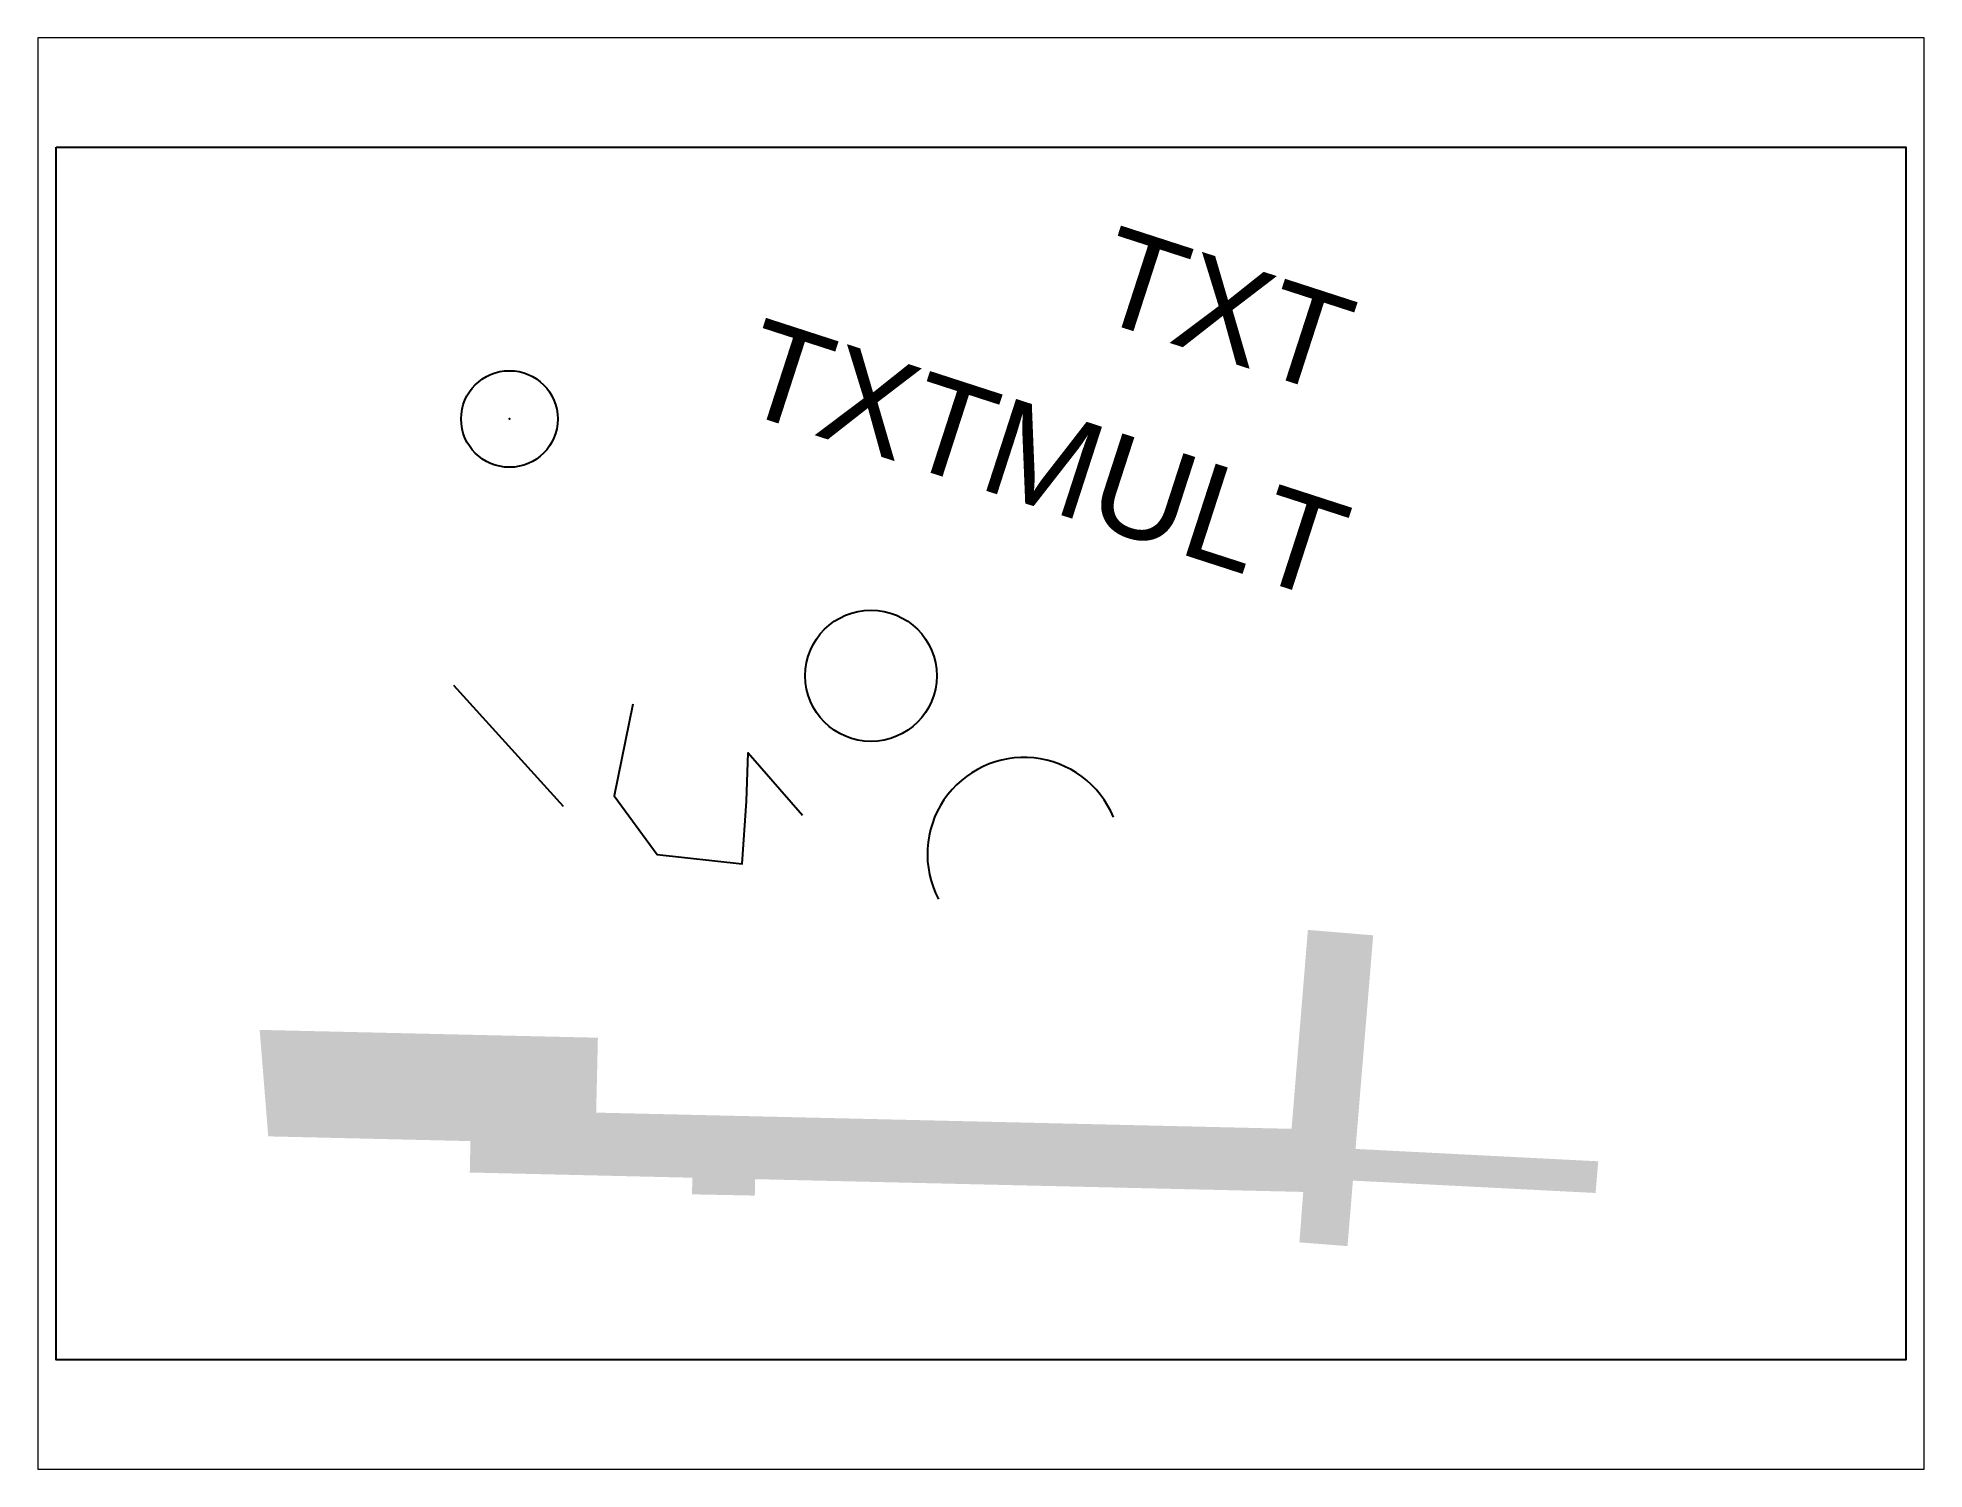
# Paper-space layout 'Présentation1' of a CAD drawing. Header units: metres. Extents: x 26 to 231, y 20 to 176.
# The model-space entities are those that its viewports show. They can reach past a viewport. Long polylines and large blocks are cut down to what shows.
import ezdxf

# ---------------------------------------------------------------- set-up
doc = ezdxf.new("R2010")
doc.units = ezdxf.units.M
doc.header["$PDMODE"] = 32
doc.header["$PDSIZE"] = 100
doc.layers.add('GEX_MEP_mur_pochage', color=7, linetype='Continuous', true_color=0x999999)
doc.layers.add('GEX_MEP_txt_designation', color=7, linetype='Continuous')
doc.styles.add('G100TXT-cote', font='swissl.ttf')
doc.styles.add('G100TXT-droit', font='swissl.ttf', dxfattribs={"height": 0.2})

msp = doc.modelspace()

# ---------------------------------------------------------------- hatches: boundary and pattern name
at = {"layer": 'GEX_MEP_mur_pochage'}
h = msp.add_hatch(color=256, dxfattribs=at)
h.dxf.hatch_style = 1
h.paths.add_polyline_path([(1083.9, 26.9), (1067, -179), (347.2, -162.2), (349, -84.7), (-1.1, -76.6), (7.8, -186.8), (217.1, -191.7), (216.4, -224.2), (446.8, -229.6), (446.4, -246.8), (511.4, -248.1), (511.8, -231.1), (1079.1, -244.3), (1075.1, -296.5), (1124.9, -300.4), (1130.5, -232.6), (1381.7, -245.4), (1384.4, -212.6), (1133.2, -199.8), (1151.5, 21.3)])

# ---------------------------------------------------------------- linework, layer by layer
msp.add_line((199.6, 280.3, 259.6), (313, 154.8, 159.6))
msp.add_lwpolyline([(-211.7, 837.1), (1702.8, 837.1), (1702.8, -418.2), (-211.7, -418.2)], close=True)
at = {"elevation": 200}
msp.add_lwpolyline([(385.1, 260.5), (365.9, 165.6), (410.3, 105), (498.5, 95.4), (502.7, 160.2), (504.5, 210.1), (560.9, 145.8)], dxfattribs=at)
msp.add_circle((631.7, 289.9, 300), 68)
msp.add_arc((790.1, 105.3, 400), 100.1, 22.4123, 207.6422)
msp.add_point((257.4, 555.7, 321))

# ---------------------------------------------------------------- texts
at = {"layer": 'GEX_MEP_txt_designation', "style": 'G100TXT-cote'}
msp.add_text('TXT', height=100, rotation=342.0436, dxfattribs=at).set_placement((856.6, 661.7, 214.2))
at = {"layer": 'GEX_MEP_txt_designation', "insert": (810.7, 513.8, 165.9), "char_height": 100, "width": 410.069, "attachment_point": 5, "rotation": 342.0436, "style": 'G100TXT-droit'}
msp.add_mtext('TXTMULT', dxfattribs=at)

psp = doc.layouts.new('Présentation1')

# ---------------------------------------------------------------- viewports
at = {"layer": '0', "view_target_point": (821.42, -937.87)}
psp.add_viewport(center=(128.5, 97.5), size=(205.6, 156), view_center_point=(-75.88, 1147.34), view_height=1481.634, dxfattribs=at)

doc.saveas('drawing.dxf')
